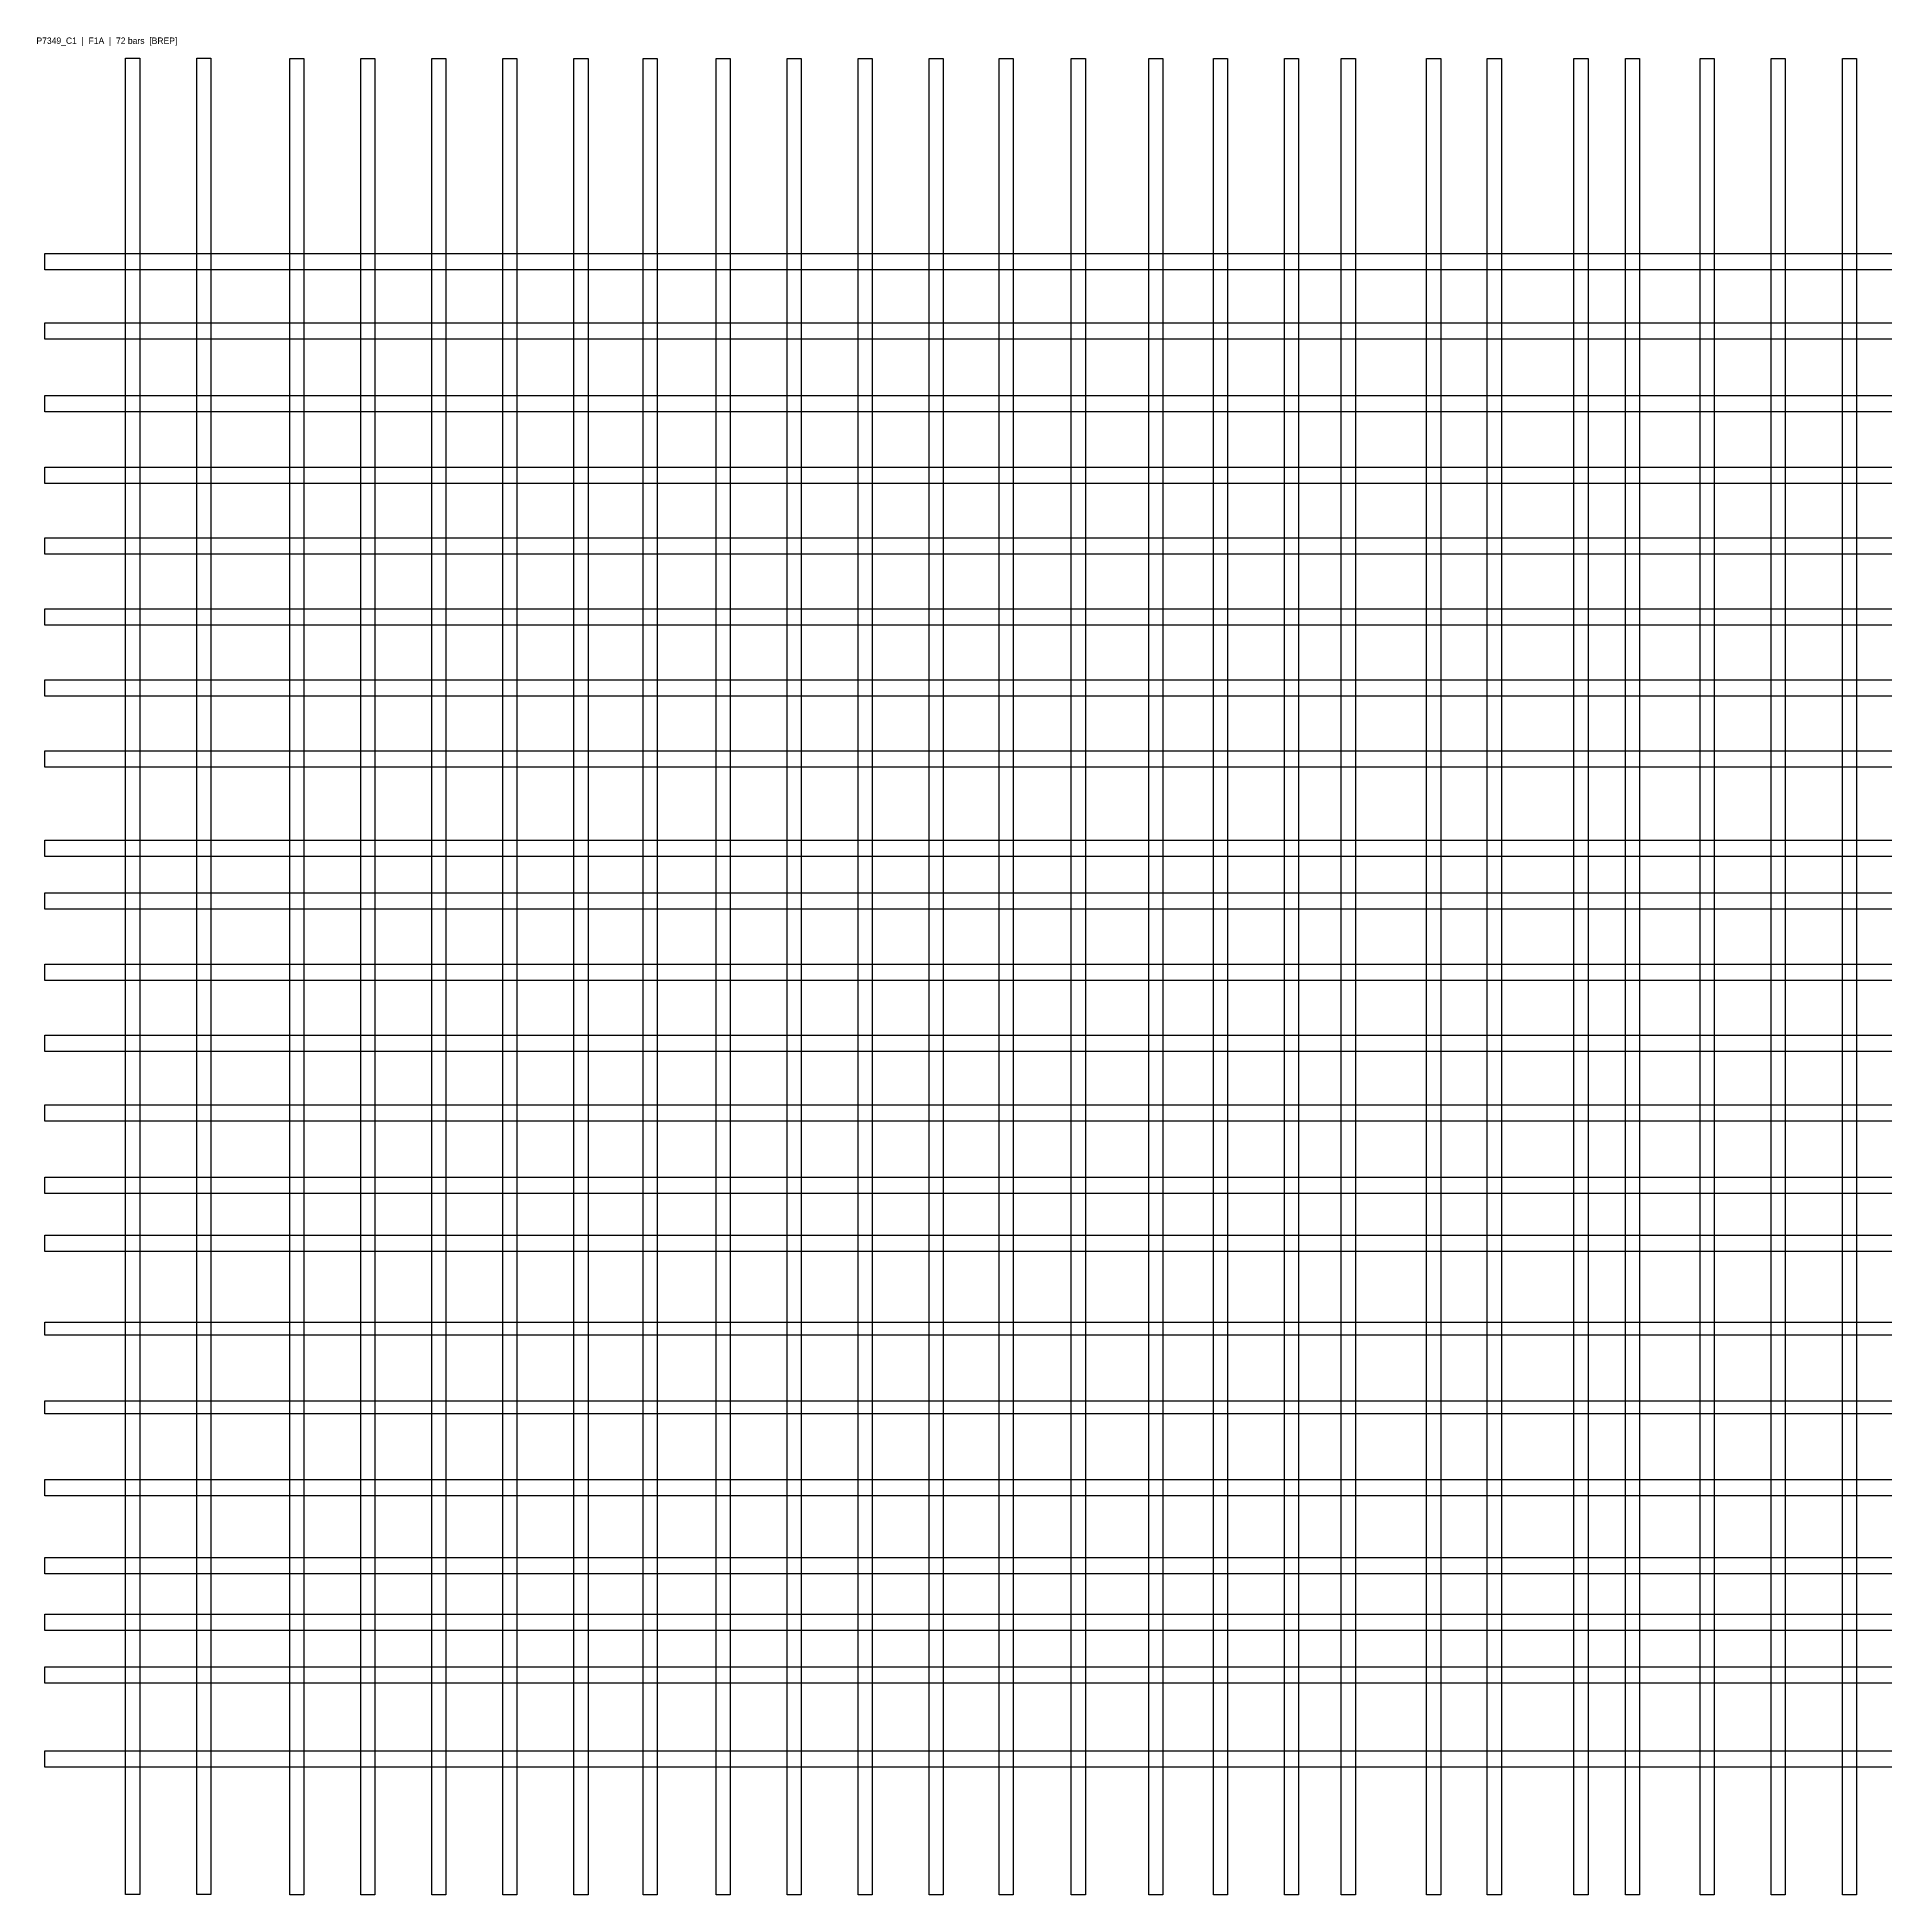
# Model space of a CAD drawing. Header units: millimetres. Extents: x 2 to 10325, y 1 to 5286.
# Drawn here: x 2 to 5205, y 57 to 5286 of the extents above; entities that cross this region are included whole.
import ezdxf

# ---------------------------------------------------------------- set-up
doc = ezdxf.new("R2010")
doc.units = ezdxf.units.MM
doc.layers.add('BARS', color=2, linetype='CONTINUOUS')
doc.layers.add('TEXT', color=7, linetype='CONTINUOUS')

msp = doc.modelspace()

# ---------------------------------------------------------------- linework, layer by layer
at = {"layer": 'BARS'}
for p, q in [((251.061, 58), (251.061, 5227)), ((251.061, 5227), (270.98, 5227)), ((270.98, 5227), (290.899, 5227)), ((290.899, 5227), (290.899, 5227)), ((290.899, 5227), (290.899, 58)), ((451.061, 58), (451.061, 5227)), ((451.061, 5227), (470.98, 5227)), ((470.98, 5227), (490.899, 5227)), ((490.899, 5227), (490.899, 5227)), ((490.899, 5227), (490.899, 58)), ((712.731, 57), (712.731, 5226)), ((712.731, 5226), (732.65, 5226)), ((732.65, 5226), (752.569, 5226)), ((752.569, 5226), (752.569, 5226)), ((752.569, 5226), (752.569, 57)), ((912.731, 57), (912.731, 5226)), ((912.731, 5226), (932.65, 5226)), ((932.65, 5226), (952.569, 5226)), ((952.569, 5226), (952.569, 5226)), ((952.569, 5226), (952.569, 57)), ((1112.731, 57), (1112.731, 5226)), ((1112.731, 5226), (1132.65, 5226)), ((1132.65, 5226), (1152.569, 5226)), ((1152.569, 5226), (1152.569, 5226)), ((1152.569, 5226), (1152.569, 57)), ((1312.731, 57), (1312.731, 5226)), ((1312.731, 5226), (1332.65, 5226)), ((1332.65, 5226), (1352.569, 5226)), ((1352.569, 5226), (1352.569, 5226)), ((1352.569, 5226), (1352.569, 57)), ((1512.731, 57), (1512.731, 5226)), ((1512.731, 5226), (1532.65, 5226)), ((1532.65, 5226), (1552.569, 5226)), ((1552.569, 5226), (1552.569, 5226)), ((1552.569, 5226), (1552.569, 57)), ((1707.731, 57), (1707.731, 5226)), ((1707.731, 5226), (1727.65, 5226)), ((1727.65, 5226), (1747.569, 5226)), ((1747.569, 5226), (1747.569, 5226)), ((1747.569, 5226), (1747.569, 57)), ((1912.731, 57), (1912.731, 5226)), ((1912.731, 5226), (1932.65, 5226)), ((1932.65, 5226), (1952.569, 5226)), ((1952.569, 5226), (1952.569, 5226)), ((1952.569, 5226), (1952.569, 57)), ((2112.731, 57), (2112.731, 5226)), ((2112.731, 5226), (2132.65, 5226)), ((2132.65, 5226), (2152.569, 5226)), ((2152.569, 5226), (2152.569, 5226)), ((2152.569, 5226), (2152.569, 57)), ((2312.731, 57), (2312.731, 5226)), ((2312.731, 5226), (2332.65, 5226)), ((2332.65, 5226), (2352.569, 5226)), ((2352.569, 5226), (2352.569, 5226)), ((2352.569, 5226), (2352.569, 57)), ((2512.731, 57), (2512.731, 5226)), ((2512.731, 5226), (2532.65, 5226)), ((2532.65, 5226), (2552.569, 5226)), ((2552.569, 5226), (2552.569, 5226)), ((2552.569, 5226), (2552.569, 57)), ((2709.731, 57), (2709.731, 5226)), ((2709.731, 5226), (2729.65, 5226)), ((2729.65, 5226), (2749.569, 5226)), ((2749.569, 5226), (2749.569, 5226)), ((2749.569, 5226), (2749.569, 57)), ((2912.731, 57), (2912.731, 5226)), ((2912.731, 5226), (2932.65, 5226)), ((2932.65, 5226), (2952.569, 5226)), ((2952.569, 5226), (2952.569, 5226)), ((2952.569, 5226), (2952.569, 57)), ((3130.731, 57), (3130.731, 5226)), ((3130.731, 5226), (3150.65, 5226)), ((3150.65, 5226), (3170.569, 5226)), ((3170.569, 5226), (3170.569, 5226)), ((3170.569, 5226), (3170.569, 57)), ((3312.731, 57), (3312.731, 5226)), ((3312.731, 5226), (3332.65, 5226)), ((3332.65, 5226), (3352.569, 5226)), ((3352.569, 5226), (3352.569, 5226)), ((3352.569, 5226), (3352.569, 57)), ((3512.731, 57), (3512.731, 5226)), ((3512.731, 5226), (3532.65, 5226)), ((3532.65, 5226), (3552.569, 5226)), ((3552.569, 5226), (3552.569, 5226)), ((3552.569, 5226), (3552.569, 57)), ((3672.731, 57), (3672.731, 5226)), ((3672.731, 5226), (3692.65, 5226)), ((3692.65, 5226), (3712.569, 5226)), ((3712.569, 5226), (3712.569, 5226)), ((3712.569, 5226), (3712.569, 57)), ((3912.731, 57), (3912.731, 5226)), ((3912.731, 5226), (3932.65, 5226)), ((3932.65, 5226), (3952.569, 5226)), ((3952.569, 5226), (3952.569, 5226)), ((3952.569, 5226), (3952.569, 57)), ((4083.731, 57), (4083.731, 5226)), ((4083.731, 5226), (4103.65, 5226)), ((4103.65, 5226), (4123.569, 5226)), ((4123.569, 5226), (4123.569, 5226)), ((4123.569, 5226), (4123.569, 57)), ((4327.731, 57), (4327.731, 5226)), ((4327.731, 5226), (4347.65, 5226)), ((4347.65, 5226), (4367.569, 5226)), ((4367.569, 5226), (4367.569, 5226)), ((4367.569, 5226), (4367.569, 57)), ((4472.731, 57), (4472.731, 5226)), ((4472.731, 5226), (4492.65, 5226)), ((4492.65, 5226), (4512.569, 5226)), ((4512.569, 5226), (4512.569, 5226)), ((4512.569, 5226), (4512.569, 57)), ((4682.731, 57), (4682.731, 5226)), ((4682.731, 5226), (4702.65, 5226)), ((4702.65, 5226), (4722.569, 5226)), ((4722.569, 5226), (4722.569, 5226)), ((4722.569, 5226), (4722.569, 57)), ((4882.731, 57), (4882.731, 5226)), ((4882.731, 5226), (4902.65, 5226)), ((4902.65, 5226), (4922.569, 5226)), ((4922.569, 5226), (4922.569, 5226)), ((4922.569, 5226), (4922.569, 57)), ((5083.071, 57), (5083.071, 5226)), ((5083.071, 5226), (5102.99, 5226)), ((5102.99, 5226), (5122.909, 5226)), ((5122.909, 5226), (5122.909, 5226)), ((5122.909, 5226), (5122.909, 57)), ((23.953, 4665.502), (23.953, 4677.002)), ((23.953, 4677.002), (10293.01, 4677.002)), ((23.953, 4642.502), (23.953, 4665.502)), ((23.953, 4631.002), (23.953, 4642.502)), ((10293.01, 4631.002), (23.953, 4631.002)), ((23.953, 4470.502), (23.953, 4482.002)), ((23.953, 4482.002), (10293.01, 4482.002)), ((23.953, 4447.502), (23.953, 4470.502)), ((23.953, 4436.002), (23.953, 4447.502)), ((10293.01, 4436.002), (23.953, 4436.002)), ((23.953, 4265.502), (23.953, 4277.002)), ((23.953, 4277.002), (10293.01, 4277.002)), ((23.953, 4242.502), (23.953, 4265.502)), ((23.953, 4231.002), (23.953, 4242.502)), ((10293.01, 4231.002), (23.953, 4231.002)), ((23.953, 4064.502), (23.953, 4076.002)), ((23.953, 4076.002), (10293.01, 4076.002)), ((23.953, 4041.502), (23.953, 4064.502)), ((23.953, 4030.002), (23.953, 4041.502)), ((10293.01, 4030.002), (23.953, 4030.002)), ((23.953, 3865.502), (23.953, 3877.002)), ((23.953, 3877.002), (10293.01, 3877.002)), ((23.953, 3842.502), (23.953, 3865.502)), ((23.953, 3831.002), (23.953, 3842.502)), ((10293.01, 3831.002), (23.953, 3831.002)), ((23.953, 3665.502), (23.953, 3677.002)), ((23.953, 3677.002), (10293.01, 3677.002)), ((23.953, 3642.502), (23.953, 3665.502)), ((23.953, 3631.002), (23.953, 3642.502)), ((10293.01, 3631.002), (23.953, 3631.002)), ((23.953, 3465.502), (23.953, 3477.002)), ((23.953, 3477.002), (10293.01, 3477.002)), ((23.953, 3442.502), (23.953, 3465.502)), ((23.953, 3431.002), (23.953, 3442.502)), ((10293.01, 3431.002), (23.953, 3431.002)), ((23.953, 3265.502), (23.953, 3277.002)), ((23.953, 3277.002), (10293.01, 3277.002)), ((23.953, 3242.502), (23.953, 3265.502)), ((23.953, 3231.002), (23.953, 3242.502)), ((10293.01, 3231.002), (23.953, 3231.002)), ((23.953, 3014.542), (23.953, 3026.042)), ((23.953, 3026.042), (10293.01, 3026.042)), ((23.953, 2991.542), (23.953, 3014.542)), ((23.953, 2980.042), (23.953, 2991.542)), ((10293.01, 2980.042), (23.953, 2980.042)), ((23.963, 2865.502), (23.963, 2877.002)), ((23.963, 2877.002), (10293.02, 2877.002)), ((23.963, 2842.502), (23.963, 2865.502)), ((23.963, 2831.002), (23.963, 2842.502)), ((10293.02, 2831.002), (23.963, 2831.002)), ((23.962, 2665.5), (23.962, 2677)), ((23.962, 2677), (10293.02, 2677)), ((23.962, 2642.5), (23.962, 2665.5)), ((23.962, 2631), (23.962, 2642.5)), ((10293.02, 2631), (23.962, 2631)), ((23.973, 2465.502), (23.973, 2477.002)), ((23.973, 2477.002), (10293.03, 2477.002)), ((23.973, 2442.502), (23.973, 2465.502)), ((23.973, 2431.002), (23.973, 2442.502)), ((10293.03, 2431.002), (23.973, 2431.002)), ((23.983, 2269.496), (23.983, 2280.996)), ((23.983, 2280.996), (10293.02, 2280.996)), ((23.983, 2246.496), (23.983, 2269.496)), ((23.983, 2234.996), (23.983, 2246.496)), ((10293.02, 2234.996), (23.983, 2234.996)), ((23.983, 2065.502), (23.983, 2077.002)), ((23.983, 2077.002), (10293.05, 2077.002)), ((23.983, 2042.502), (23.983, 2065.502)), ((23.983, 2031.002), (23.983, 2042.502)), ((10293.05, 2031.002), (23.983, 2031.002)), ((23.953, 1902.502), (23.953, 1914.002)), ((23.953, 1914.002), (10293.07, 1914.002)), ((23.953, 1879.502), (23.953, 1902.502)), ((23.953, 1868.002), (23.953, 1879.502)), ((10293.07, 1868.002), (23.953, 1868.002)), ((23.967, 1659.746), (23.967, 1668.996)), ((23.967, 1668.996), (10325, 1668.996)), ((23.967, 1641.246), (23.967, 1659.746)), ((23.967, 1631.996), (23.967, 1641.246)), ((10325, 1631.996), (23.967, 1631.996)), ((23.967, 1438.746), (23.967, 1447.996)), ((23.967, 1447.996), (10325.004, 1447.996)), ((23.967, 1420.246), (23.967, 1438.746)), ((23.967, 1410.996), (23.967, 1420.246)), ((10325.004, 1410.996), (23.967, 1410.996)), ((23.953, 1215.002), (23.953, 1226.502)), ((23.953, 1226.502), (10292.99, 1226.502)), ((23.953, 1192.002), (23.953, 1215.002)), ((23.953, 1180.502), (23.953, 1192.002)), ((10292.99, 1180.502), (23.953, 1180.502)), ((23.97, 995.5), (23.97, 1007)), ((23.97, 1007), (10293.007, 1007)), ((23.97, 972.5), (23.97, 995.5)), ((23.97, 961), (23.97, 972.5)), ((10293.007, 961), (23.97, 961)), ((23.97, 835.5), (23.97, 847)), ((23.97, 847), (10293.007, 847)), ((23.97, 812.5), (23.97, 835.5)), ((23.97, 801), (23.97, 812.5)), ((10293.007, 801), (23.97, 801)), ((23.97, 687.5), (23.97, 699)), ((23.97, 699), (10293.007, 699)), ((23.97, 664.5), (23.97, 687.5)), ((23.97, 653), (23.97, 664.5)), ((10293.007, 653), (23.97, 653)), ((23.97, 450.5), (23.97, 462)), ((23.97, 462), (10293.007, 462)), ((23.97, 427.5), (23.97, 450.5)), ((23.97, 416), (23.97, 427.5)), ((10293.007, 416), (23.97, 416)), ((251.061, 58), (251.061, 58)), ((270.98, 58), (251.061, 58)), ((290.899, 58), (270.98, 58)), ((290.899, 58), (290.899, 58)), ((451.061, 58), (451.061, 58)), ((470.98, 58), (451.061, 58)), ((490.899, 58), (470.98, 58)), ((490.899, 58), (490.899, 58)), ((712.731, 57), (712.731, 57)), ((732.65, 57), (712.731, 57)), ((752.569, 57), (732.65, 57)), ((752.569, 57), (752.569, 57)), ((912.731, 57), (912.731, 57)), ((932.65, 57), (912.731, 57)), ((952.569, 57), (932.65, 57)), ((952.569, 57), (952.569, 57)), ((1112.731, 57), (1112.731, 57)), ((1132.65, 57), (1112.731, 57)), ((1152.569, 57), (1132.65, 57)), ((1152.569, 57), (1152.569, 57)), ((1312.731, 57), (1312.731, 57)), ((1332.65, 57), (1312.731, 57)), ((1352.569, 57), (1332.65, 57)), ((1352.569, 57), (1352.569, 57)), ((1512.731, 57), (1512.731, 57)), ((1532.65, 57), (1512.731, 57)), ((1552.569, 57), (1532.65, 57)), ((1552.569, 57), (1552.569, 57)), ((1707.731, 57), (1707.731, 57)), ((1727.65, 57), (1707.731, 57)), ((1747.569, 57), (1727.65, 57)), ((1747.569, 57), (1747.569, 57)), ((1912.731, 57), (1912.731, 57)), ((1932.65, 57), (1912.731, 57)), ((1952.569, 57), (1932.65, 57)), ((1952.569, 57), (1952.569, 57)), ((2112.731, 57), (2112.731, 57)), ((2132.65, 57), (2112.731, 57)), ((2152.569, 57), (2132.65, 57)), ((2152.569, 57), (2152.569, 57)), ((2312.731, 57), (2312.731, 57)), ((2332.65, 57), (2312.731, 57)), ((2352.569, 57), (2332.65, 57)), ((2352.569, 57), (2352.569, 57)), ((2512.731, 57), (2512.731, 57)), ((2532.65, 57), (2512.731, 57)), ((2552.569, 57), (2532.65, 57)), ((2552.569, 57), (2552.569, 57)), ((2709.731, 57), (2709.731, 57)), ((2729.65, 57), (2709.731, 57)), ((2749.569, 57), (2729.65, 57)), ((2749.569, 57), (2749.569, 57)), ((2912.731, 57), (2912.731, 57)), ((2932.65, 57), (2912.731, 57)), ((2952.569, 57), (2932.65, 57)), ((2952.569, 57), (2952.569, 57)), ((3130.731, 57), (3130.731, 57)), ((3150.65, 57), (3130.731, 57)), ((3170.569, 57), (3150.65, 57)), ((3170.569, 57), (3170.569, 57)), ((3312.731, 57), (3312.731, 57)), ((3332.65, 57), (3312.731, 57)), ((3352.569, 57), (3332.65, 57)), ((3352.569, 57), (3352.569, 57)), ((3512.731, 57), (3512.731, 57)), ((3532.65, 57), (3512.731, 57)), ((3552.569, 57), (3532.65, 57)), ((3552.569, 57), (3552.569, 57)), ((3672.731, 57), (3672.731, 57)), ((3692.65, 57), (3672.731, 57)), ((3712.569, 57), (3692.65, 57)), ((3712.569, 57), (3712.569, 57)), ((3912.731, 57), (3912.731, 57)), ((3932.65, 57), (3912.731, 57)), ((3952.569, 57), (3932.65, 57)), ((3952.569, 57), (3952.569, 57)), ((4083.731, 57), (4083.731, 57)), ((4103.65, 57), (4083.731, 57)), ((4123.569, 57), (4103.65, 57)), ((4123.569, 57), (4123.569, 57)), ((4327.731, 57), (4327.731, 57)), ((4347.65, 57), (4327.731, 57)), ((4367.569, 57), (4347.65, 57)), ((4367.569, 57), (4367.569, 57)), ((4472.731, 57), (4472.731, 57)), ((4492.65, 57), (4472.731, 57)), ((4512.569, 57), (4492.65, 57)), ((4512.569, 57), (4512.569, 57)), ((4682.731, 57), (4682.731, 57)), ((4702.65, 57), (4682.731, 57)), ((4722.569, 57), (4702.65, 57)), ((4722.569, 57), (4722.569, 57)), ((4882.731, 57), (4882.731, 57)), ((4902.65, 57), (4882.731, 57)), ((4922.569, 57), (4902.65, 57)), ((4922.569, 57), (4922.569, 57)), ((5083.071, 57), (5083.071, 57)), ((5102.99, 57), (5083.071, 57)), ((5122.909, 57), (5102.99, 57)), ((5122.909, 57), (5122.909, 57))]:
    msp.add_line(p, q, dxfattribs=at)

# ---------------------------------------------------------------- texts
at = {"layer": 'TEXT'}
msp.add_text('P7349_C1  |  F1A  |  72 bars  [BREP]', height=18, dxfattribs=at).set_placement((0, 5267))

doc.saveas('drawing.dxf')
